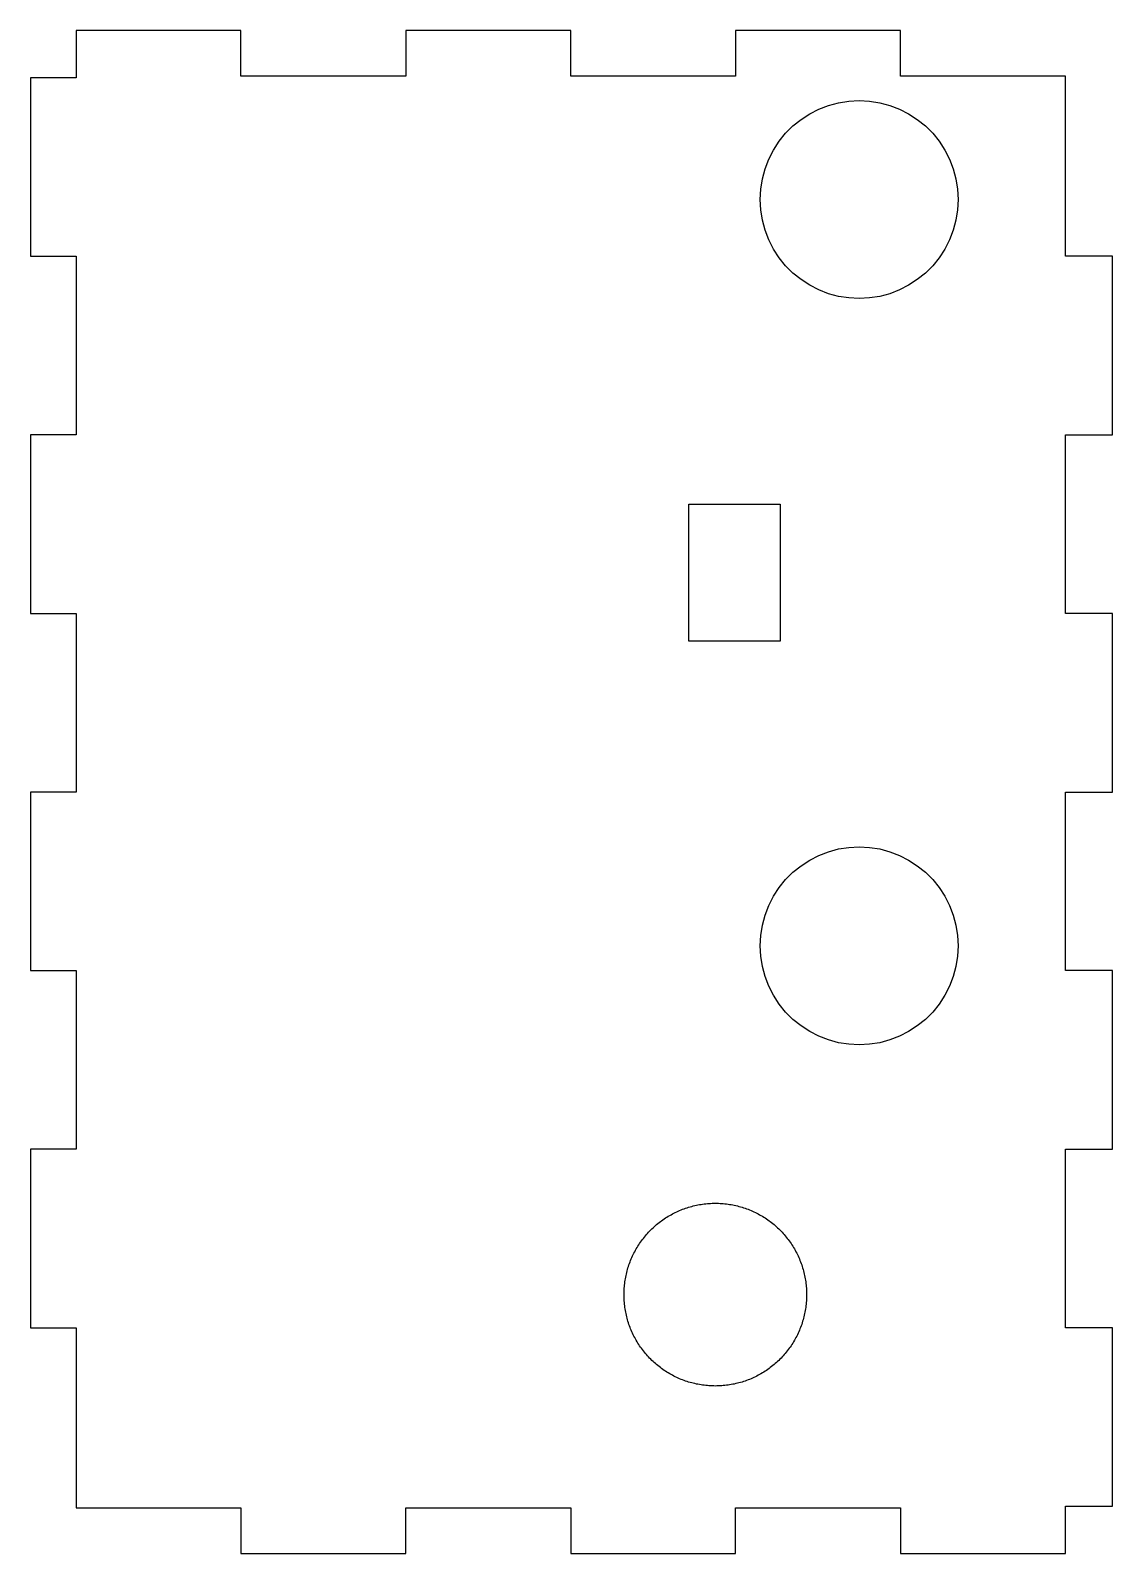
# Model space of a CAD drawing. Header units: metres. Extents: x -71 to 0, y 0 to 100.
import ezdxf

# ---------------------------------------------------------------- set-up
doc = ezdxf.new("R2010")
doc.units = ezdxf.units.M

msp = doc.modelspace()

# ---------------------------------------------------------------- linework, layer by layer
for p, q in [((-57.1667, 100), (-68, 100)), ((-68, 100), (-68, 96.9)), ((-57.1667, 97), (-57.1667, 100)), ((-35.5, 100), (-46.3333, 100)), ((-46.3333, 100), (-46.3333, 97)), ((-35.5, 97), (-35.5, 100)), ((-13.8333, 100), (-24.6667, 100)), ((-24.6667, 100), (-24.6667, 97)), ((-13.8333, 97), (-13.8333, 100)), ((-46.3333, 97), (-57.1667, 97)), ((-24.6667, 97), (-35.5, 97)), ((-3, 97), (-13.8333, 97)), ((-3, 85.175), (-3, 97)), ((-68, 96.9), (-71, 96.9)), ((-71, 96.9), (-71, 85.175)), ((-19.1938, 94.838), (-18.5586, 95.0819)), ((-18.5586, 95.0819), (-17.9014, 95.2579)), ((-17.9014, 95.2579), (-17.2294, 95.3644)), ((-17.2294, 95.3644), (-16.55, 95.4)), ((-16.55, 95.4), (-15.8706, 95.3644)), ((-15.8706, 95.3644), (-15.1986, 95.2579)), ((-15.1986, 95.2579), (-14.5414, 95.0819)), ((-14.5414, 95.0819), (-13.9062, 94.838)), ((-20.8993, 93.7304), (-20.3706, 94.1586)), ((-20.3706, 94.1586), (-19.8, 94.5292)), ((-19.8, 94.5292), (-19.1938, 94.838)), ((-13.9062, 94.838), (-13.3, 94.5292)), ((-13.3, 94.5292), (-12.7294, 94.1586)), ((-12.7294, 94.1586), (-12.2006, 93.7304)), ((-21.8086, 92.7206), (-21.3804, 93.2493)), ((-21.3804, 93.2493), (-20.8993, 93.7304)), ((-12.2006, 93.7304), (-11.7195, 93.2493)), ((-11.7195, 93.2493), (-11.2914, 92.7206)), ((-22.488, 91.5438), (-22.1792, 92.15)), ((-22.1792, 92.15), (-21.8086, 92.7206)), ((-11.2914, 92.7206), (-10.9208, 92.15)), ((-10.9208, 92.15), (-10.612, 91.5438)), ((-22.7319, 90.9086), (-22.488, 91.5438)), ((-10.612, 91.5438), (-10.3681, 90.9086)), ((-23.0144, 89.5794), (-22.908, 90.2514)), ((-22.908, 90.2514), (-22.7319, 90.9086)), ((-10.3681, 90.9086), (-10.192, 90.2514)), ((-10.192, 90.2514), (-10.0856, 89.5794)), ((-23.05, 88.9), (-23.0144, 89.5794)), ((-10.0856, 89.5794), (-10.05, 88.9)), ((-23.0144, 88.2206), (-23.05, 88.9)), ((-22.908, 87.5486), (-23.0144, 88.2206)), ((-10.0856, 88.2206), (-10.192, 87.5486)), ((-10.05, 88.9), (-10.0856, 88.2206)), ((-22.7319, 86.8914), (-22.908, 87.5486)), ((-10.192, 87.5486), (-10.3681, 86.8914)), ((-22.488, 86.2562), (-22.7319, 86.8914)), ((-22.1792, 85.65), (-22.488, 86.2562)), ((-10.612, 86.2562), (-10.9208, 85.65)), ((-10.3681, 86.8914), (-10.612, 86.2562)), ((-71, 85.175), (-68, 85.175)), ((-68, 85.175), (-68, 73.45)), ((-21.8086, 85.0794), (-22.1792, 85.65)), ((-21.3804, 84.5506), (-21.8086, 85.0794)), ((-11.2914, 85.0794), (-11.7195, 84.5506)), ((-10.9208, 85.65), (-11.2914, 85.0794)), ((0.1, 85.175), (-3, 85.175)), ((0.1, 73.45), (0.1, 85.175)), ((-20.8993, 84.0695), (-21.3804, 84.5506)), ((-20.3706, 83.6414), (-20.8993, 84.0695)), ((-12.2006, 84.0695), (-12.7294, 83.6414)), ((-11.7195, 84.5506), (-12.2006, 84.0695)), ((-19.8, 83.2708), (-20.3706, 83.6414)), ((-19.1938, 82.9619), (-19.8, 83.2708)), ((-13.3, 83.2708), (-13.9062, 82.9619)), ((-12.7294, 83.6414), (-13.3, 83.2708)), ((-18.5586, 82.7181), (-19.1938, 82.9619)), ((-17.9014, 82.542), (-18.5586, 82.7181)), ((-17.2294, 82.4356), (-17.9014, 82.542)), ((-16.55, 82.4), (-17.2294, 82.4356)), ((-15.8706, 82.4356), (-16.55, 82.4)), ((-15.1986, 82.542), (-15.8706, 82.4356)), ((-14.5414, 82.7181), (-15.1986, 82.542)), ((-13.9062, 82.9619), (-14.5414, 82.7181)), ((-68, 73.45), (-71, 73.45)), ((-71, 73.45), (-71, 61.725)), ((-3, 61.725), (-3, 73.45)), ((-3, 73.45), (0.1, 73.45)), ((-27.75, 59.9), (-27.75, 68.9)), ((-27.75, 68.9), (-21.75, 68.9)), ((-21.75, 68.9), (-21.75, 59.9)), ((-71, 61.725), (-68, 61.725)), ((-68, 61.725), (-68, 50)), ((0.1, 61.725), (-3, 61.725)), ((0.1, 50), (0.1, 61.725)), ((-21.75, 59.9), (-27.75, 59.9)), ((-68, 50), (-71, 50)), ((-71, 50), (-71, 38.275)), ((-3, 38.275), (-3, 50)), ((-3, 50), (0.1, 50)), ((-19.1938, 45.838), (-18.5586, 46.0819)), ((-18.5586, 46.0819), (-17.9014, 46.2579)), ((-17.9014, 46.2579), (-17.2294, 46.3644)), ((-17.2294, 46.3644), (-16.55, 46.4)), ((-16.55, 46.4), (-15.8706, 46.3644)), ((-15.8706, 46.3644), (-15.1986, 46.2579)), ((-15.1986, 46.2579), (-14.5414, 46.0819)), ((-14.5414, 46.0819), (-13.9062, 45.838)), ((-20.8993, 44.7304), (-20.3706, 45.1586)), ((-20.3706, 45.1586), (-19.8, 45.5292)), ((-19.8, 45.5292), (-19.1938, 45.838)), ((-13.9062, 45.838), (-13.3, 45.5292)), ((-13.3, 45.5292), (-12.7294, 45.1586)), ((-12.7294, 45.1586), (-12.2006, 44.7304)), ((-21.8086, 43.7206), (-21.3804, 44.2493)), ((-21.3804, 44.2493), (-20.8993, 44.7304)), ((-12.2006, 44.7304), (-11.7195, 44.2493)), ((-11.7195, 44.2493), (-11.2914, 43.7206)), ((-22.488, 42.5438), (-22.1792, 43.15)), ((-22.1792, 43.15), (-21.8086, 43.7206)), ((-11.2914, 43.7206), (-10.9208, 43.15)), ((-10.9208, 43.15), (-10.612, 42.5438)), ((-22.7319, 41.9086), (-22.488, 42.5438)), ((-10.612, 42.5438), (-10.3681, 41.9086)), ((-23.0144, 40.5794), (-22.908, 41.2514)), ((-22.908, 41.2514), (-22.7319, 41.9086)), ((-10.3681, 41.9086), (-10.192, 41.2514)), ((-10.192, 41.2514), (-10.0856, 40.5794)), ((-23.05, 39.9), (-23.0144, 40.5794)), ((-10.0856, 40.5794), (-10.05, 39.9)), ((-23.0144, 39.2206), (-23.05, 39.9)), ((-22.908, 38.5486), (-23.0144, 39.2206)), ((-10.0856, 39.2206), (-10.192, 38.5486)), ((-10.05, 39.9), (-10.0856, 39.2206)), ((-71, 38.275), (-68, 38.275)), ((-68, 38.275), (-68, 26.55)), ((-22.7319, 37.8914), (-22.908, 38.5486)), ((-10.192, 38.5486), (-10.3681, 37.8914)), ((0.1, 38.275), (-3, 38.275)), ((0.1, 26.55), (0.1, 38.275)), ((-22.488, 37.2562), (-22.7319, 37.8914)), ((-22.1792, 36.65), (-22.488, 37.2562)), ((-10.612, 37.2562), (-10.9208, 36.65)), ((-10.3681, 37.8914), (-10.612, 37.2562)), ((-21.8086, 36.0794), (-22.1792, 36.65)), ((-21.3804, 35.5506), (-21.8086, 36.0794)), ((-11.2914, 36.0794), (-11.7195, 35.5506)), ((-10.9208, 36.65), (-11.2914, 36.0794)), ((-20.8993, 35.0695), (-21.3804, 35.5506)), ((-20.3706, 34.6414), (-20.8993, 35.0695)), ((-12.2006, 35.0695), (-12.7294, 34.6414)), ((-11.7195, 35.5506), (-12.2006, 35.0695)), ((-19.8, 34.2708), (-20.3706, 34.6414)), ((-19.1938, 33.9619), (-19.8, 34.2708)), ((-13.3, 34.2708), (-13.9062, 33.9619)), ((-12.7294, 34.6414), (-13.3, 34.2708)), ((-18.5586, 33.7181), (-19.1938, 33.9619)), ((-17.9014, 33.542), (-18.5586, 33.7181)), ((-17.2294, 33.4356), (-17.9014, 33.542)), ((-16.55, 33.4), (-17.2294, 33.4356)), ((-15.8706, 33.4356), (-16.55, 33.4)), ((-15.1986, 33.542), (-15.8706, 33.4356)), ((-14.5414, 33.7181), (-15.1986, 33.542)), ((-13.9062, 33.9619), (-14.5414, 33.7181)), ((-68, 26.55), (-71, 26.55)), ((-71, 26.55), (-71, 14.825)), ((-3, 14.825), (-3, 26.55)), ((-3, 26.55), (0.1, 26.55)), ((-26.1047, 22.9991), (-26, 23)), ((-26, 23), (-25.8953, 22.9991)), ((-29.3551, 21.9742), (-29.2678, 22.032)), ((-29.2678, 22.032), (-29.1795, 22.0883)), ((-29.1795, 22.0883), (-29.0902, 22.143)), ((-29.0902, 22.143), (-29, 22.1962)), ((-29, 22.1962), (-28.9088, 22.2477)), ((-28.9088, 22.2477), (-28.8168, 22.2977)), ((-28.8168, 22.2977), (-28.7239, 22.346)), ((-28.7239, 22.346), (-28.6302, 22.3928)), ((-28.6302, 22.3928), (-28.5357, 22.4378)), ((-28.5357, 22.4378), (-28.4404, 22.4813)), ((-28.4404, 22.4813), (-28.3444, 22.523)), ((-28.3444, 22.523), (-28.2476, 22.5631)), ((-28.2476, 22.5631), (-28.1502, 22.6015)), ((-28.1502, 22.6015), (-28.0521, 22.6382)), ((-28.0521, 22.6382), (-27.9534, 22.6731)), ((-27.9534, 22.6731), (-27.8541, 22.7063)), ((-27.8541, 22.7063), (-27.7542, 22.7378)), ((-27.7542, 22.7378), (-27.6538, 22.7676)), ((-27.6538, 22.7676), (-27.5529, 22.7955)), ((-27.5529, 22.7955), (-27.4515, 22.8218)), ((-27.4515, 22.8218), (-27.3497, 22.8462)), ((-27.3497, 22.8462), (-27.2475, 22.8689)), ((-27.2475, 22.8689), (-27.1449, 22.8898)), ((-27.1449, 22.8898), (-27.0419, 22.9088)), ((-27.0419, 22.9088), (-26.9386, 22.9261)), ((-26.9386, 22.9261), (-26.835, 22.9416)), ((-26.835, 22.9416), (-26.7312, 22.9553)), ((-26.7312, 22.9553), (-26.6272, 22.9671)), ((-26.6272, 22.9671), (-26.5229, 22.9772)), ((-26.5229, 22.9772), (-26.4185, 22.9854)), ((-26.4185, 22.9854), (-26.314, 22.9918)), ((-26.314, 22.9918), (-26.2094, 22.9963)), ((-26.2094, 22.9963), (-26.1047, 22.9991)), ((-25.8953, 22.9991), (-25.7906, 22.9963)), ((-25.7906, 22.9963), (-25.686, 22.9918)), ((-25.686, 22.9918), (-25.5815, 22.9854)), ((-25.5815, 22.9854), (-25.4771, 22.9772)), ((-25.4771, 22.9772), (-25.3728, 22.9671)), ((-25.3728, 22.9671), (-25.2688, 22.9553)), ((-25.2688, 22.9553), (-25.1649, 22.9416)), ((-25.1649, 22.9416), (-25.0614, 22.9261)), ((-25.0614, 22.9261), (-24.9581, 22.9088)), ((-24.9581, 22.9088), (-24.8551, 22.8898)), ((-24.8551, 22.8898), (-24.7525, 22.8689)), ((-24.7525, 22.8689), (-24.6503, 22.8462)), ((-24.6503, 22.8462), (-24.5485, 22.8218)), ((-24.5485, 22.8218), (-24.4471, 22.7955)), ((-24.4471, 22.7955), (-24.3462, 22.7676)), ((-24.3462, 22.7676), (-24.2458, 22.7378)), ((-24.2458, 22.7378), (-24.1459, 22.7063)), ((-24.1459, 22.7063), (-24.0466, 22.6731)), ((-24.0466, 22.6731), (-23.9479, 22.6382)), ((-23.9479, 22.6382), (-23.8498, 22.6015)), ((-23.8498, 22.6015), (-23.7523, 22.5631)), ((-23.7523, 22.5631), (-23.6556, 22.523)), ((-23.6556, 22.523), (-23.5596, 22.4813)), ((-23.5596, 22.4813), (-23.4643, 22.4378)), ((-23.4643, 22.4378), (-23.3698, 22.3928)), ((-23.3698, 22.3928), (-23.276, 22.346)), ((-23.276, 22.346), (-23.1832, 22.2977)), ((-23.1832, 22.2977), (-23.0911, 22.2477)), ((-23.0911, 22.2477), (-23, 22.1962)), ((-23, 22.1962), (-22.9098, 22.143)), ((-22.9098, 22.143), (-22.8205, 22.0883)), ((-22.8205, 22.0883), (-22.7322, 22.032)), ((-22.7322, 22.032), (-22.6448, 21.9742)), ((-30.5282, 20.9363), (-30.4589, 21.0148)), ((-30.4589, 21.0148), (-30.3881, 21.092)), ((-30.3881, 21.092), (-30.316, 21.1679)), ((-30.316, 21.1679), (-30.2426, 21.2426)), ((-30.2426, 21.2426), (-30.1679, 21.316)), ((-30.1679, 21.316), (-30.092, 21.3881)), ((-30.092, 21.3881), (-30.0148, 21.4589)), ((-30.0148, 21.4589), (-29.9363, 21.5282)), ((-29.9363, 21.5282), (-29.8567, 21.5963)), ((-29.8567, 21.5963), (-29.7759, 21.6629)), ((-29.7759, 21.6629), (-29.694, 21.7281)), ((-29.694, 21.7281), (-29.6109, 21.7918)), ((-29.6109, 21.7918), (-29.5267, 21.8541)), ((-29.5267, 21.8541), (-29.4415, 21.9149)), ((-29.4415, 21.9149), (-29.3551, 21.9742)), ((-22.6448, 21.9742), (-22.5585, 21.9149)), ((-22.5585, 21.9149), (-22.4733, 21.8541)), ((-22.4733, 21.8541), (-22.3891, 21.7918)), ((-22.3891, 21.7918), (-22.306, 21.7281)), ((-22.306, 21.7281), (-22.2241, 21.6629)), ((-22.2241, 21.6629), (-22.1433, 21.5963)), ((-22.1433, 21.5963), (-22.0636, 21.5282)), ((-22.0636, 21.5282), (-21.9852, 21.4589)), ((-21.9852, 21.4589), (-21.908, 21.3881)), ((-21.908, 21.3881), (-21.832, 21.316)), ((-21.832, 21.316), (-21.7574, 21.2426)), ((-21.7574, 21.2426), (-21.684, 21.1679)), ((-21.684, 21.1679), (-21.6119, 21.092)), ((-21.6119, 21.092), (-21.5411, 21.0148)), ((-21.5411, 21.0148), (-21.4717, 20.9363)), ((-31.2477, 19.9088), (-31.1962, 20)), ((-31.1962, 20), (-31.143, 20.0902)), ((-31.143, 20.0902), (-31.0883, 20.1795)), ((-31.0883, 20.1795), (-31.032, 20.2678)), ((-31.032, 20.2678), (-30.9742, 20.3551)), ((-30.9742, 20.3551), (-30.9149, 20.4415)), ((-30.9149, 20.4415), (-30.8541, 20.5267)), ((-30.8541, 20.5267), (-30.7918, 20.6109)), ((-30.7918, 20.6109), (-30.7281, 20.694)), ((-30.7281, 20.694), (-30.6629, 20.7759)), ((-30.6629, 20.7759), (-30.5963, 20.8567)), ((-30.5963, 20.8567), (-30.5282, 20.9363)), ((-21.4717, 20.9363), (-21.4037, 20.8567)), ((-21.4037, 20.8567), (-21.3371, 20.7759)), ((-21.3371, 20.7759), (-21.2719, 20.694)), ((-21.2719, 20.694), (-21.2082, 20.6109)), ((-21.2082, 20.6109), (-21.1459, 20.5267)), ((-21.1459, 20.5267), (-21.0851, 20.4415)), ((-21.0851, 20.4415), (-21.0258, 20.3551)), ((-21.0258, 20.3551), (-20.968, 20.2678)), ((-20.968, 20.2678), (-20.9117, 20.1795)), ((-20.9117, 20.1795), (-20.857, 20.0902)), ((-20.857, 20.0902), (-20.8038, 20)), ((-20.8038, 20), (-20.7523, 19.9088)), ((-31.6731, 18.9534), (-31.6382, 19.0521)), ((-31.6382, 19.0521), (-31.6015, 19.1502)), ((-31.6015, 19.1502), (-31.5631, 19.2476)), ((-31.5631, 19.2476), (-31.523, 19.3444)), ((-31.523, 19.3444), (-31.4813, 19.4404)), ((-31.4813, 19.4404), (-31.4378, 19.5357)), ((-31.4378, 19.5357), (-31.3928, 19.6302)), ((-31.3928, 19.6302), (-31.346, 19.7239)), ((-31.346, 19.7239), (-31.2977, 19.8168)), ((-31.2977, 19.8168), (-31.2477, 19.9088)), ((-20.7523, 19.9088), (-20.7023, 19.8168)), ((-20.7023, 19.8168), (-20.654, 19.7239)), ((-20.654, 19.7239), (-20.6072, 19.6302)), ((-20.6072, 19.6302), (-20.5621, 19.5357)), ((-20.5621, 19.5357), (-20.5187, 19.4404)), ((-20.5187, 19.4404), (-20.477, 19.3444)), ((-20.477, 19.3444), (-20.4369, 19.2476)), ((-20.4369, 19.2476), (-20.3985, 19.1502)), ((-20.3985, 19.1502), (-20.3618, 19.0521)), ((-20.3618, 19.0521), (-20.3269, 18.9534)), ((-31.9261, 17.9386), (-31.9088, 18.0419)), ((-31.9088, 18.0419), (-31.8898, 18.1449)), ((-31.8898, 18.1449), (-31.8689, 18.2475)), ((-31.8689, 18.2475), (-31.8462, 18.3497)), ((-31.8462, 18.3497), (-31.8218, 18.4515)), ((-31.8218, 18.4515), (-31.7955, 18.5529)), ((-31.7955, 18.5529), (-31.7676, 18.6538)), ((-31.7676, 18.6538), (-31.7378, 18.7542)), ((-31.7378, 18.7542), (-31.7063, 18.8541)), ((-31.7063, 18.8541), (-31.6731, 18.9534)), ((-20.3269, 18.9534), (-20.2937, 18.8541)), ((-20.2937, 18.8541), (-20.2622, 18.7542)), ((-20.2622, 18.7542), (-20.2324, 18.6538)), ((-20.2324, 18.6538), (-20.2044, 18.5529)), ((-20.2044, 18.5529), (-20.1782, 18.4515)), ((-20.1782, 18.4515), (-20.1538, 18.3497)), ((-20.1538, 18.3497), (-20.1311, 18.2475)), ((-20.1311, 18.2475), (-20.1102, 18.1449)), ((-20.1102, 18.1449), (-20.0911, 18.0419)), ((-20.0911, 18.0419), (-20.0739, 17.9386)), ((-32, 17), (-31.9991, 17.1047)), ((-31.9991, 16.8953), (-32, 17)), ((-31.9991, 17.1047), (-31.9963, 17.2094)), ((-31.9963, 17.2094), (-31.9918, 17.314)), ((-31.9918, 17.314), (-31.9854, 17.4185)), ((-31.9854, 17.4185), (-31.9772, 17.5229)), ((-31.9772, 17.5229), (-31.9671, 17.6272)), ((-31.9671, 17.6272), (-31.9553, 17.7312)), ((-31.9553, 17.7312), (-31.9416, 17.835)), ((-31.9416, 17.835), (-31.9261, 17.9386)), ((-20.0739, 17.9386), (-20.0584, 17.835)), ((-20.0584, 17.835), (-20.0447, 17.7312)), ((-20.0447, 17.7312), (-20.0329, 17.6272)), ((-20.0329, 17.6272), (-20.0228, 17.5229)), ((-20.0228, 17.5229), (-20.0146, 17.4185)), ((-20.0146, 17.4185), (-20.0082, 17.314)), ((-20.0082, 17.314), (-20.0036, 17.2094)), ((-20.0036, 17.2094), (-20.0009, 17.1047)), ((-20.0009, 17.1047), (-20, 17)), ((-20, 17), (-20.0009, 16.8953)), ((-31.9963, 16.7906), (-31.9991, 16.8953)), ((-31.9918, 16.686), (-31.9963, 16.7906)), ((-31.9854, 16.5815), (-31.9918, 16.686)), ((-31.9772, 16.4771), (-31.9854, 16.5815)), ((-31.9671, 16.3728), (-31.9772, 16.4771)), ((-31.9553, 16.2688), (-31.9671, 16.3728)), ((-31.9416, 16.1649), (-31.9553, 16.2688)), ((-31.9261, 16.0614), (-31.9416, 16.1649)), ((-31.9088, 15.9581), (-31.9261, 16.0614)), ((-20.0739, 16.0614), (-20.0911, 15.9581)), ((-20.0584, 16.1649), (-20.0739, 16.0614)), ((-20.0447, 16.2688), (-20.0584, 16.1649)), ((-20.0329, 16.3728), (-20.0447, 16.2688)), ((-20.0228, 16.4771), (-20.0329, 16.3728)), ((-20.0146, 16.5815), (-20.0228, 16.4771)), ((-20.0082, 16.686), (-20.0146, 16.5815)), ((-20.0036, 16.7906), (-20.0082, 16.686)), ((-20.0009, 16.8953), (-20.0036, 16.7906)), ((-31.8898, 15.8551), (-31.9088, 15.9581)), ((-31.8689, 15.7525), (-31.8898, 15.8551)), ((-31.8462, 15.6503), (-31.8689, 15.7525)), ((-31.8218, 15.5485), (-31.8462, 15.6503)), ((-31.7955, 15.4471), (-31.8218, 15.5485)), ((-31.7676, 15.3462), (-31.7955, 15.4471)), ((-31.7378, 15.2458), (-31.7676, 15.3462)), ((-31.7063, 15.1459), (-31.7378, 15.2458)), ((-31.6731, 15.0466), (-31.7063, 15.1459)), ((-31.6382, 14.9479), (-31.6731, 15.0466)), ((-20.3269, 15.0466), (-20.3618, 14.9479)), ((-20.2937, 15.1459), (-20.3269, 15.0466)), ((-20.2622, 15.2458), (-20.2937, 15.1459)), ((-20.2324, 15.3462), (-20.2622, 15.2458)), ((-20.2044, 15.4471), (-20.2324, 15.3462)), ((-20.1782, 15.5485), (-20.2044, 15.4471)), ((-20.1538, 15.6503), (-20.1782, 15.5485)), ((-20.1311, 15.7525), (-20.1538, 15.6503)), ((-20.1102, 15.8551), (-20.1311, 15.7525)), ((-20.0911, 15.9581), (-20.1102, 15.8551)), ((-71, 14.825), (-68, 14.825)), ((-68, 14.825), (-68, 3)), ((-31.6015, 14.8498), (-31.6382, 14.9479)), ((-31.5631, 14.7523), (-31.6015, 14.8498)), ((-31.523, 14.6556), (-31.5631, 14.7523)), ((-31.4813, 14.5596), (-31.523, 14.6556)), ((-31.4378, 14.4643), (-31.4813, 14.5596)), ((-31.3928, 14.3698), (-31.4378, 14.4643)), ((-31.346, 14.276), (-31.3928, 14.3698)), ((-31.2977, 14.1832), (-31.346, 14.276)), ((-31.2477, 14.0911), (-31.2977, 14.1832)), ((-31.1962, 14), (-31.2477, 14.0911)), ((-31.143, 13.9098), (-31.1962, 14)), ((-20.8038, 14), (-20.857, 13.9098)), ((-20.7523, 14.0911), (-20.8038, 14)), ((-20.7023, 14.1832), (-20.7523, 14.0911)), ((-20.654, 14.276), (-20.7023, 14.1832)), ((-20.6072, 14.3698), (-20.654, 14.276)), ((-20.5621, 14.4643), (-20.6072, 14.3698)), ((-20.5187, 14.5596), (-20.5621, 14.4643)), ((-20.477, 14.6556), (-20.5187, 14.5596)), ((-20.4369, 14.7523), (-20.477, 14.6556)), ((-20.3985, 14.8498), (-20.4369, 14.7523)), ((-20.3618, 14.9479), (-20.3985, 14.8498)), ((0.1, 14.825), (-3, 14.825)), ((0.1, 3.1), (0.1, 14.825)), ((-31.0883, 13.8205), (-31.143, 13.9098)), ((-31.032, 13.7322), (-31.0883, 13.8205)), ((-30.9742, 13.6448), (-31.032, 13.7322)), ((-30.9149, 13.5585), (-30.9742, 13.6448)), ((-30.8541, 13.4733), (-30.9149, 13.5585)), ((-30.7918, 13.3891), (-30.8541, 13.4733)), ((-30.7281, 13.306), (-30.7918, 13.3891)), ((-30.6629, 13.2241), (-30.7281, 13.306)), ((-30.5963, 13.1433), (-30.6629, 13.2241)), ((-30.5282, 13.0636), (-30.5963, 13.1433)), ((-30.4589, 12.9852), (-30.5282, 13.0636)), ((-21.4717, 13.0636), (-21.5411, 12.9852)), ((-21.4037, 13.1433), (-21.4717, 13.0636)), ((-21.3371, 13.2241), (-21.4037, 13.1433)), ((-21.2719, 13.306), (-21.3371, 13.2241)), ((-21.2082, 13.3891), (-21.2719, 13.306)), ((-21.1459, 13.4733), (-21.2082, 13.3891)), ((-21.0851, 13.5585), (-21.1459, 13.4733)), ((-21.0258, 13.6448), (-21.0851, 13.5585)), ((-20.968, 13.7322), (-21.0258, 13.6448)), ((-20.9117, 13.8205), (-20.968, 13.7322)), ((-20.857, 13.9098), (-20.9117, 13.8205)), ((-30.3881, 12.908), (-30.4589, 12.9852)), ((-30.316, 12.832), (-30.3881, 12.908)), ((-30.2426, 12.7574), (-30.316, 12.832)), ((-30.1679, 12.684), (-30.2426, 12.7574)), ((-30.092, 12.6119), (-30.1679, 12.684)), ((-30.0148, 12.5411), (-30.092, 12.6119)), ((-29.9363, 12.4717), (-30.0148, 12.5411)), ((-29.8567, 12.4037), (-29.9363, 12.4717)), ((-29.7759, 12.3371), (-29.8567, 12.4037)), ((-29.694, 12.2719), (-29.7759, 12.3371)), ((-29.6109, 12.2082), (-29.694, 12.2719)), ((-29.5267, 12.1459), (-29.6109, 12.2082)), ((-29.4415, 12.0851), (-29.5267, 12.1459)), ((-29.3551, 12.0258), (-29.4415, 12.0851)), ((-29.2678, 11.968), (-29.3551, 12.0258)), ((-22.6448, 12.0258), (-22.7322, 11.968)), ((-22.5585, 12.0851), (-22.6448, 12.0258)), ((-22.4733, 12.1459), (-22.5585, 12.0851)), ((-22.3891, 12.2082), (-22.4733, 12.1459)), ((-22.306, 12.2719), (-22.3891, 12.2082)), ((-22.2241, 12.3371), (-22.306, 12.2719)), ((-22.1433, 12.4037), (-22.2241, 12.3371)), ((-22.0636, 12.4717), (-22.1433, 12.4037)), ((-21.9852, 12.5411), (-22.0636, 12.4717)), ((-21.908, 12.6119), (-21.9852, 12.5411)), ((-21.832, 12.684), (-21.908, 12.6119)), ((-21.7574, 12.7574), (-21.832, 12.684)), ((-21.684, 12.832), (-21.7574, 12.7574)), ((-21.6119, 12.908), (-21.684, 12.832)), ((-21.5411, 12.9852), (-21.6119, 12.908)), ((-29.1795, 11.9117), (-29.2678, 11.968)), ((-29.0902, 11.857), (-29.1795, 11.9117)), ((-29, 11.8038), (-29.0902, 11.857)), ((-28.9088, 11.7523), (-29, 11.8038)), ((-28.8168, 11.7023), (-28.9088, 11.7523)), ((-28.7239, 11.6539), (-28.8168, 11.7023)), ((-28.6302, 11.6072), (-28.7239, 11.6539)), ((-28.5357, 11.5621), (-28.6302, 11.6072)), ((-28.4404, 11.5187), (-28.5357, 11.5621)), ((-28.3444, 11.477), (-28.4404, 11.5187)), ((-28.2476, 11.4369), (-28.3444, 11.477)), ((-28.1502, 11.3985), (-28.2476, 11.4369)), ((-28.0521, 11.3618), (-28.1502, 11.3985)), ((-27.9534, 11.3269), (-28.0521, 11.3618)), ((-27.8541, 11.2937), (-27.9534, 11.3269)), ((-27.7542, 11.2622), (-27.8541, 11.2937)), ((-27.6538, 11.2324), (-27.7542, 11.2622)), ((-27.5529, 11.2044), (-27.6538, 11.2324)), ((-27.4515, 11.1782), (-27.5529, 11.2044)), ((-27.3497, 11.1538), (-27.4515, 11.1782)), ((-27.2475, 11.1311), (-27.3497, 11.1538)), ((-27.1449, 11.1102), (-27.2475, 11.1311)), ((-27.0419, 11.0911), (-27.1449, 11.1102)), ((-26.9386, 11.0739), (-27.0419, 11.0911)), ((-26.835, 11.0584), (-26.9386, 11.0739)), ((-26.7312, 11.0447), (-26.835, 11.0584)), ((-26.6272, 11.0329), (-26.7312, 11.0447)), ((-26.5229, 11.0228), (-26.6272, 11.0329)), ((-26.4185, 11.0146), (-26.5229, 11.0228)), ((-26.314, 11.0082), (-26.4185, 11.0146)), ((-26.2094, 11.0036), (-26.314, 11.0082)), ((-26.1047, 11.0009), (-26.2094, 11.0036)), ((-26, 11), (-26.1047, 11.0009)), ((-25.8953, 11.0009), (-26, 11)), ((-25.7906, 11.0036), (-25.8953, 11.0009)), ((-25.686, 11.0082), (-25.7906, 11.0036)), ((-25.5815, 11.0146), (-25.686, 11.0082)), ((-25.4771, 11.0228), (-25.5815, 11.0146)), ((-25.3728, 11.0329), (-25.4771, 11.0228)), ((-25.2688, 11.0447), (-25.3728, 11.0329)), ((-25.1649, 11.0584), (-25.2688, 11.0447)), ((-25.0614, 11.0739), (-25.1649, 11.0584)), ((-24.9581, 11.0911), (-25.0614, 11.0739)), ((-24.8551, 11.1102), (-24.9581, 11.0911)), ((-24.7525, 11.1311), (-24.8551, 11.1102)), ((-24.6503, 11.1538), (-24.7525, 11.1311)), ((-24.5485, 11.1782), (-24.6503, 11.1538)), ((-24.4471, 11.2044), (-24.5485, 11.1782)), ((-24.3462, 11.2324), (-24.4471, 11.2044)), ((-24.2458, 11.2622), (-24.3462, 11.2324)), ((-24.1459, 11.2937), (-24.2458, 11.2622)), ((-24.0466, 11.3269), (-24.1459, 11.2937)), ((-23.9479, 11.3618), (-24.0466, 11.3269)), ((-23.8498, 11.3985), (-23.9479, 11.3618)), ((-23.7523, 11.4369), (-23.8498, 11.3985)), ((-23.6556, 11.477), (-23.7523, 11.4369)), ((-23.5596, 11.5187), (-23.6556, 11.477)), ((-23.4643, 11.5621), (-23.5596, 11.5187)), ((-23.3698, 11.6072), (-23.4643, 11.5621)), ((-23.276, 11.6539), (-23.3698, 11.6072)), ((-23.1832, 11.7023), (-23.276, 11.6539)), ((-23.0911, 11.7523), (-23.1832, 11.7023)), ((-23, 11.8038), (-23.0911, 11.7523)), ((-22.9098, 11.857), (-23, 11.8038)), ((-22.8205, 11.9117), (-22.9098, 11.857)), ((-22.7322, 11.968), (-22.8205, 11.9117)), ((-68, 3), (-57.1667, 3)), ((-57.1667, 3), (-57.1667, 0)), ((-46.3333, 3), (-35.5, 3)), ((-46.3333, 0), (-46.3333, 3)), ((-35.5, 3), (-35.5, 0)), ((-24.6667, 0), (-24.6667, 3)), ((-24.6667, 3), (-13.8333, 3)), ((-13.8333, 3), (-13.8333, 0)), ((-3, 0), (-3, 3.1)), ((-3, 3.1), (0.1, 3.1)), ((-57.1667, 0), (-46.3333, 0)), ((-35.5, 0), (-24.6667, 0)), ((-13.8333, 0), (-3, 0))]:
    msp.add_line(p, q)

doc.saveas('drawing.dxf')
